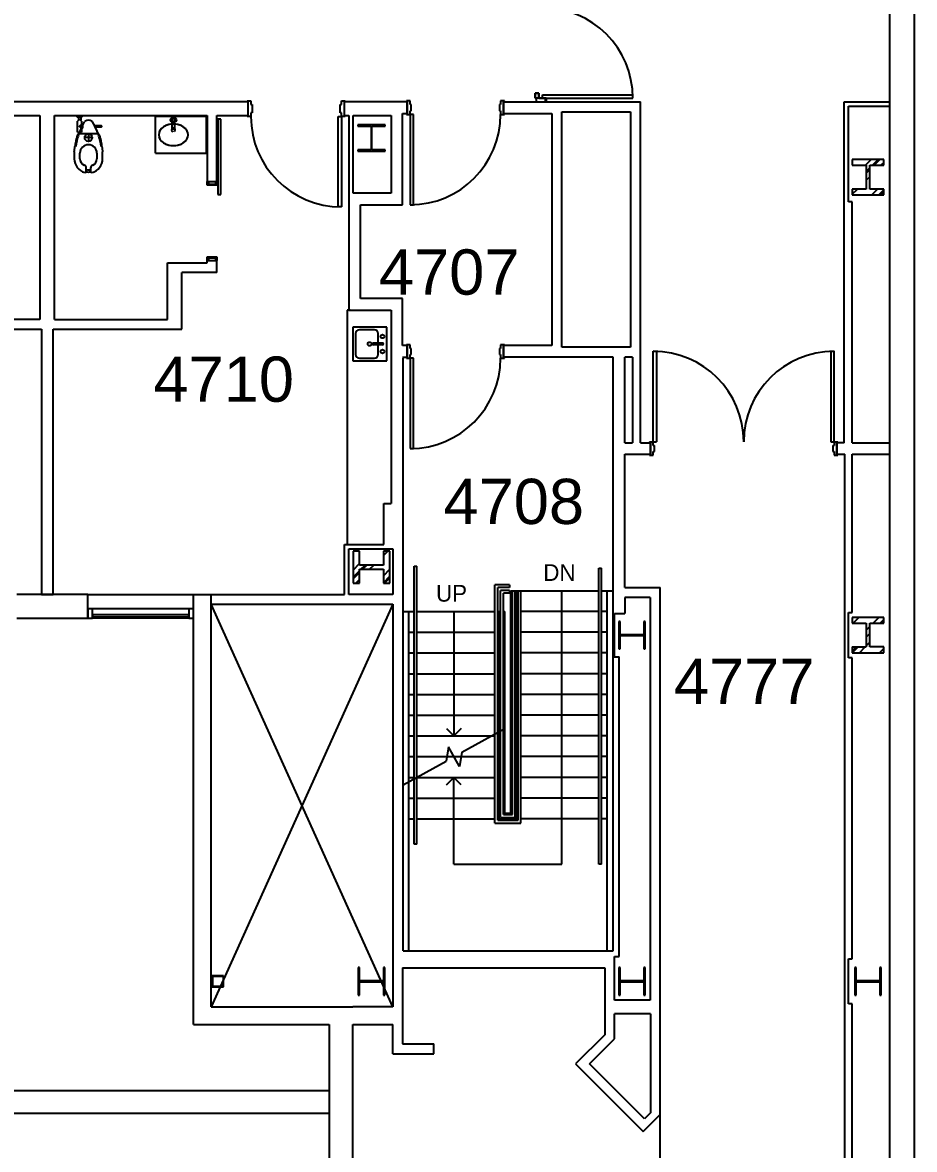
# Model space of a CAD drawing. Header units: inches. Extents: x -1050 to 5570, y -48 to 4302.
# Drawn here: x 1670 to 2143, y 2811 to 3409 of the extents above; entities that cross this region are included whole.
import ezdxf

# ---------------------------------------------------------------- set-up
doc = ezdxf.new("R2010")
doc.units = ezdxf.units.IN
doc.header["$LTSCALE"] = 98
doc.header["$MEASUREMENT"] = 0
for name, color, linetype in [('A-ANNO-ROOM', 4, 'CONTINUOUS'), ('A-ANNO-TEXT', 4, 'CONTINUOUS'), ('A-COLS', 5, 'CONTINUOUS'), ('A-DOOR', 2, 'CONTINUOUS'), ('A-FLOR-CASE', 3, 'CONTINUOUS'), ('A-FLOR-HRAL', 1, 'CONTINUOUS'), ('A-FLOR-PFIX', 2, 'CONTINUOUS'), ('A-FLOR-STRS', 2, 'CONTINUOUS'), ('A-GLAZ', 2, 'CONTINUOUS'), ('A-SHAFT', 1, 'CONTINUOUS'), ('A-WALL-FULL', 6, 'CONTINUOUS')]:
    doc.layers.add(name, color=color, linetype=linetype)
doc.styles.add('AE-106$0$Standard', font='txt')
doc.styles.add('Arial', font='arial.ttf')

msp = doc.modelspace()

# ---------------------------------------------------------------- linework, layer by layer
at = {"layer": 'A-ANNO-TEXT'}
for p, q in [((1955.83, 2962.58), (1955.83, 3107.58)), ((1898.58, 3096.58), (1898.58, 3030.58)), ((1894.69, 3034.47), (1898.58, 3030.58)), ((1902.47, 3034.47), (1898.58, 3030.58)), ((1894.69, 3004.69), (1898.58, 3008.58)), ((1902.47, 3004.69), (1898.58, 3008.58)), ((1898.58, 2962.58), (1898.58, 3008.58)), ((1898.58, 2962.58), (1955.83, 2962.58))]:
    msp.add_line(p, q, dxfattribs=at)
at = {"layer": 'A-COLS'}
for p, q in [((1862.09, 3354.87), (1847.57, 3354.87)), ((1847.57, 3354.87), (1847.57, 3354.16)), ((1847.57, 3354.16), (1854.61, 3354.16)), ((1854.61, 3354.16), (1854.61, 3341.56)), ((1854.61, 3352.43), (1855.05, 3352.87)), ((1855.05, 3341.56), (1855.05, 3354.16)), ((1855.05, 3354.16), (1862.09, 3354.16)), ((1856.34, 3354.16), (1857.05, 3354.87)), ((1860.95, 3354.16), (1861.66, 3354.87)), ((1862.09, 3354.16), (1862.09, 3354.87)), ((1854.61, 3347.82), (1855.05, 3348.26)), ((1854.61, 3341.56), (1847.57, 3341.56)), ((1847.57, 3341.56), (1847.57, 3340.85)), ((1847.57, 3340.85), (1862.09, 3340.85)), ((1847.64, 3340.85), (1848.35, 3341.56)), ((1862.09, 3341.56), (1855.05, 3341.56)), ((1862.04, 3340.85), (1862.09, 3340.9)), ((1862.09, 3340.85), (1862.09, 3341.56)), ((2126.68, 3336.43), (2109.98, 3336.43)), ((2109.98, 3336.43), (2109.98, 3333.39)), ((2109.98, 3333.39), (2117.39, 3333.39)), ((2116.94, 3333.39), (2119.98, 3336.43)), ((2117.39, 3333.39), (2117.39, 3320.77)), ((2117.39, 3330.1), (2119.27, 3331.98)), ((2119.27, 3320.77), (2119.27, 3333.39)), ((2119.27, 3333.39), (2126.68, 3333.39)), ((2120.67, 3333.39), (2123.71, 3336.43)), ((2121.54, 3333.39), (2124.58, 3336.43)), ((2125.28, 3333.39), (2126.68, 3334.78)), ((2126.68, 3333.39), (2126.68, 3336.43)), ((2117.39, 3329.23), (2119.27, 3331.11)), ((2117.39, 3325.5), (2119.27, 3327.37)), ((2117.39, 3320.77), (2109.98, 3320.77)), ((2109.98, 3320.77), (2109.98, 3317.73)), ((2109.98, 3318.09), (2112.66, 3320.77)), ((2126.68, 3320.77), (2119.27, 3320.77)), ((2120.28, 3317.73), (2123.32, 3320.77)), ((2124.02, 3317.73), (2126.68, 3320.38)), ((2124.89, 3317.73), (2126.68, 3319.51)), ((2126.68, 3317.73), (2126.68, 3320.77)), ((2109.98, 3317.73), (2126.68, 3317.73)), ((1848.52, 3128.58), (1845.02, 3128.58)), ((1845.02, 3128.58), (1845.02, 3111.58)), ((1848.52, 3121.17), (1848.52, 3128.58)), ((1864.62, 3128.58), (1861.12, 3128.58)), ((1861.12, 3128.58), (1861.12, 3121.17)), ((1861.12, 3126.25), (1863.45, 3128.58)), ((1864.62, 3111.58), (1864.62, 3128.58)), ((1845.02, 3118.49), (1848.52, 3121.99)), ((1845.02, 3114.75), (1848.52, 3118.25)), ((1845.02, 3113.88), (1848.52, 3117.38)), ((1861.12, 3121.17), (1848.52, 3121.17)), ((1848.52, 3111.58), (1848.52, 3118.98)), ((1848.52, 3118.98), (1861.12, 3118.98)), ((1849.25, 3118.98), (1851.44, 3121.17)), ((1850.12, 3118.98), (1852.31, 3121.17)), ((1853.85, 3118.98), (1856.04, 3121.17)), ((1861.12, 3115.58), (1864.62, 3119.08)), ((1861.12, 3118.98), (1861.12, 3111.58)), ((1845.02, 3111.58), (1848.52, 3111.58)), ((1846.45, 3111.58), (1848.52, 3113.65)), ((1861.12, 3111.85), (1864.62, 3115.35)), ((1861.12, 3111.58), (1864.62, 3111.58)), ((1861.72, 3111.58), (1864.62, 3114.48)), ((2126.68, 3093.43), (2109.98, 3093.43)), ((2109.98, 3093.43), (2109.98, 3090.39)), ((2110.36, 3090.39), (2113.4, 3093.43)), ((2121.03, 3090.39), (2124.07, 3093.43)), ((2124.76, 3090.39), (2126.68, 3092.3)), ((2126.68, 3090.39), (2126.68, 3093.43)), ((1986.78, 3091.34), (1986.07, 3091.34)), ((1986.07, 3091.34), (1986.07, 3076.82)), ((1986.07, 3088.48), (1986.78, 3089.19)), ((1986.78, 3084.3), (1986.78, 3091.34)), ((1999.38, 3091.34), (1999.38, 3076.82)), ((2000.09, 3091.34), (1999.38, 3091.34)), ((1999.38, 3089.04), (2000.09, 3089.76)), ((1999.38, 3088.17), (2000.09, 3088.88)), ((2000.09, 3076.82), (2000.09, 3091.34)), ((2109.98, 3090.39), (2117.39, 3090.39)), ((2117.39, 3090.39), (2117.39, 3077.77)), ((2117.39, 3086.75), (2119.27, 3088.63)), ((2119.27, 3077.77), (2119.27, 3090.39)), ((2119.27, 3090.39), (2126.68, 3090.39)), ((2125.64, 3090.39), (2126.68, 3091.43)), ((1986.07, 3084.74), (1986.78, 3085.45)), ((1986.07, 3083.87), (1986.78, 3084.58)), ((1986.07, 3080.13), (1986.78, 3080.84)), ((1999.38, 3084.3), (1986.78, 3084.3)), ((1986.78, 3076.82), (1986.78, 3083.86)), ((1986.78, 3083.86), (1999.38, 3083.86)), ((1989.79, 3083.86), (1990.23, 3084.3)), ((1999.38, 3083.19), (2000.09, 3083.9)), ((2117.39, 3083.01), (2119.27, 3084.89)), ((2117.39, 3078.4), (2119.27, 3080.28)), ((2118.88, 3083.63), (2119.27, 3084.02)), ((1986.07, 3076.82), (1986.78, 3076.82)), ((1999.38, 3079.04), (2000.09, 3079.75)), ((1999.38, 3078.17), (2000.09, 3078.88)), ((1999.38, 3076.82), (2000.09, 3076.82)), ((2109.98, 3077.77), (2117.39, 3077.77)), ((2109.98, 3074.73), (2113.01, 3077.77)), ((2109.98, 3077.77), (2109.98, 3074.73)), ((2109.98, 3075.61), (2112.14, 3077.77)), ((2109.98, 3074.73), (2126.68, 3074.73)), ((2113.71, 3074.73), (2116.75, 3077.77)), ((2126.68, 3077.77), (2119.27, 3077.77)), ((2124.38, 3074.73), (2126.68, 3077.03)), ((2126.68, 3074.73), (2126.68, 3077.77)), ((1848.53, 2907.59), (1847.82, 2907.59)), ((1847.82, 2907.59), (1847.82, 2893.07)), ((1848.53, 2900.55), (1848.53, 2907.59)), ((1861.84, 2907.59), (1861.13, 2907.59)), ((1861.13, 2907.59), (1861.13, 2900.55)), ((1861.13, 2906.52), (1861.84, 2907.23)), ((1861.84, 2893.07), (1861.84, 2907.59)), ((1986.78, 2907.59), (1986.07, 2907.59)), ((1986.07, 2907.59), (1986.07, 2893.07)), ((1986.78, 2900.55), (1986.78, 2907.59)), ((1999.38, 2907.11), (1999.86, 2907.59)), ((2000.09, 2907.59), (1999.38, 2907.59)), ((1999.38, 2907.59), (1999.38, 2900.55)), ((2000.09, 2893.07), (2000.09, 2907.59)), ((2112.03, 2907.59), (2111.32, 2907.59)), ((2111.32, 2907.59), (2111.32, 2893.07)), ((2112.03, 2900.55), (2112.03, 2907.59)), ((2125.34, 2907.59), (2124.63, 2907.59)), ((2124.63, 2907.59), (2124.63, 2900.55)), ((2125.34, 2893.07), (2125.34, 2907.59)), ((1776.33, 2903.33), (1770.33, 2903.33)), ((1770.33, 2903.33), (1770.33, 2897.33)), ((1770.33, 2902.41), (1770.62, 2902.7)), ((1770.62, 2897.62), (1770.62, 2903.04)), ((1770.62, 2903.04), (1776.04, 2903.04)), ((1770.96, 2903.04), (1771.25, 2903.33)), ((1776.04, 2903.04), (1776.04, 2897.62)), ((1776.33, 2897.33), (1776.33, 2903.33)), ((1847.82, 2903.87), (1848.53, 2904.58)), ((1861.13, 2902.78), (1861.84, 2903.49)), ((1861.13, 2901.91), (1861.84, 2902.62)), ((1999.38, 2903.37), (2000.09, 2904.08)), ((2111.32, 2905.88), (2112.03, 2906.59)), ((2111.32, 2905.01), (2112.03, 2905.72)), ((2111.32, 2901.27), (2112.03, 2901.98)), ((2124.55, 2900.11), (2125.34, 2900.89)), ((2124.63, 2903.92), (2125.34, 2904.63)), ((1770.33, 2897.33), (1776.33, 2897.33)), ((1776.04, 2897.62), (1770.62, 2897.62)), ((1775.91, 2897.33), (1776.33, 2897.74)), ((1861.13, 2900.55), (1848.53, 2900.55)), ((1848.53, 2893.07), (1848.53, 2900.11)), ((1848.53, 2900.11), (1861.13, 2900.11)), ((1854.72, 2900.11), (1855.16, 2900.55)), ((1858.46, 2900.11), (1858.9, 2900.55)), ((1859.33, 2900.11), (1859.77, 2900.55)), ((1861.13, 2900.11), (1861.13, 2893.07)), ((1861.13, 2898.17), (1861.84, 2898.88)), ((1986.07, 2898.41), (1986.78, 2899.12)), ((1986.07, 2894.67), (1986.78, 2895.38)), ((1999.38, 2900.55), (1986.78, 2900.55)), ((1986.78, 2893.07), (1986.78, 2900.11)), ((1986.78, 2900.11), (1999.38, 2900.11)), ((1987.77, 2900.11), (1988.21, 2900.55)), ((1991.5, 2900.11), (1991.95, 2900.55)), ((1992.38, 2900.11), (1992.82, 2900.55)), ((1996.11, 2900.11), (1996.55, 2900.55)), ((1999.38, 2900.11), (1999.38, 2893.07)), ((2124.63, 2900.55), (2112.03, 2900.55)), ((2112.03, 2893.07), (2112.03, 2900.11)), ((2112.03, 2900.11), (2124.63, 2900.11)), ((2120.82, 2900.11), (2121.26, 2900.55)), ((2124.63, 2900.11), (2124.63, 2893.07)), ((2124.63, 2899.31), (2125.34, 2900.02)), ((2124.63, 2895.57), (2125.34, 2896.28)), ((1847.82, 2893.21), (1848.53, 2893.92)), ((1847.82, 2893.07), (1848.53, 2893.07)), ((1861.13, 2893.07), (1861.84, 2893.07)), ((1986.07, 2893.8), (1986.78, 2894.51)), ((1986.07, 2893.07), (1986.78, 2893.07)), ((1999.38, 2893.07), (2000.09, 2893.07)), ((1999.74, 2893.07), (2000.09, 2893.42)), ((2111.32, 2893.07), (2112.03, 2893.07)), ((2124.63, 2893.07), (2125.34, 2893.07))]:
    msp.add_line(p, q, dxfattribs=at)
at = {"layer": 'A-DOOR'}
for p, q in [((1788.83, 3367.58), (1790.83, 3367.58)), ((1788.83, 3367.08), (1788.83, 3367.58)), ((1790.83, 3367.58), (1790.83, 3365.64)), ((1838.83, 3367.58), (1840.83, 3367.58)), ((1838.83, 3365.64), (1838.83, 3367.58)), ((1840.83, 3367.58), (1840.83, 3367.08)), ((1873.33, 3367.58), (1873.33, 3367.08)), ((1875.33, 3367.58), (1873.33, 3367.58)), ((1875.33, 3365.64), (1875.33, 3367.58)), ((1925.33, 3367.58), (1923.33, 3367.58)), ((1923.33, 3367.58), (1923.33, 3365.64)), ((1925.33, 3367.08), (1925.33, 3367.58)), ((1943.7, 3371.7), (1941.7, 3371.7)), ((1941.7, 3371.7), (1941.7, 3369.02)), ((1941.7, 3369.02), (1942.2, 3369.02)), ((1941.76, 3369.08), (1941.76, 3371.64)), ((1941.76, 3371.64), (1943.64, 3371.64)), ((1942.2, 3369.08), (1941.76, 3369.08)), ((1942.2, 3369.02), (1942.2, 3369.08)), ((1943.64, 3371.64), (1943.64, 3369.02)), ((1943.64, 3369.02), (1947.51, 3369.02)), ((1943.7, 3369.08), (1943.7, 3371.7)), ((1947.58, 3369.08), (1943.7, 3369.08)), ((1945.51, 3370.83), (1993.51, 3370.83)), ((1945.51, 3369.08), (1945.51, 3370.83)), ((1945.51, 3369.08), (1993.51, 3369.08)), ((1947.51, 3367.64), (1947.08, 3367.64)), ((1947.08, 3367.64), (1947.08, 3367.58)), ((1947.08, 3367.58), (1947.58, 3367.58)), ((1947.51, 3369.02), (1947.51, 3367.64)), ((1947.58, 3367.58), (1947.58, 3369.08)), ((1993.51, 3369.08), (1993.51, 3370.83)), ((1789.33, 3367.08), (1788.83, 3367.08)), ((1789.33, 3359.83), (1789.33, 3367.08)), ((1790.83, 3365.64), (1791.45, 3365.64)), ((1790.83, 3361.26), (1790.83, 3359.33)), ((1791.45, 3361.26), (1790.83, 3361.26)), ((1791.45, 3365.64), (1791.45, 3361.26)), ((1838.21, 3365.64), (1838.83, 3365.64)), ((1838.21, 3361.26), (1838.21, 3365.64)), ((1838.83, 3361.26), (1838.21, 3361.26)), ((1838.83, 3359.33), (1838.83, 3361.26)), ((1840.33, 3367.08), (1840.33, 3359.83)), ((1840.83, 3367.08), (1840.33, 3367.08)), ((1873.33, 3367.08), (1873.83, 3367.08)), ((1873.83, 3367.08), (1873.83, 3360.95)), ((1875.95, 3365.64), (1875.33, 3365.64)), ((1875.33, 3360.45), (1875.33, 3362.39)), ((1875.33, 3362.39), (1875.95, 3362.39)), ((1875.95, 3362.39), (1875.95, 3365.64)), ((1923.33, 3365.64), (1922.7, 3365.64)), ((1922.7, 3365.64), (1922.7, 3362.39)), ((1922.7, 3362.39), (1923.33, 3362.39)), ((1923.33, 3362.39), (1923.33, 3360.45)), ((1924.83, 3360.95), (1924.83, 3367.08)), ((1924.83, 3367.08), (1925.33, 3367.08)), ((1774.83, 3357.83), (1773.33, 3357.83)), ((1773.33, 3357.83), (1773.33, 3317.83)), ((1774.83, 3317.83), (1774.83, 3357.83)), ((1788.83, 3359.83), (1789.33, 3359.83)), ((1788.83, 3359.33), (1788.83, 3359.83)), ((1790.83, 3359.33), (1788.83, 3359.33)), ((1837.08, 3359.33), (1838.83, 3359.33)), ((1837.08, 3311.33), (1837.08, 3359.33)), ((1840.83, 3359.33), (1838.83, 3359.33)), ((1838.83, 3359.33), (1838.83, 3311.33)), ((1840.33, 3359.83), (1840.83, 3359.83)), ((1840.83, 3359.83), (1840.83, 3359.33)), ((1873.83, 3360.95), (1873.33, 3360.95)), ((1873.33, 3360.95), (1873.33, 3360.45)), ((1873.33, 3360.45), (1875.33, 3360.45)), ((1877.08, 3360.45), (1875.33, 3360.45)), ((1875.33, 3360.45), (1875.33, 3312.45)), ((1877.08, 3312.45), (1877.08, 3360.45)), ((1923.33, 3360.45), (1925.33, 3360.45)), ((1925.33, 3360.95), (1924.83, 3360.95)), ((1925.33, 3360.45), (1925.33, 3360.95)), ((1767.7, 3324.83), (1768.33, 3324.83)), ((1767.7, 3322.83), (1767.7, 3324.83)), ((1772.83, 3322.83), (1767.7, 3322.83)), ((1768.33, 3324.83), (1768.33, 3323.45)), ((1768.33, 3323.45), (1772.2, 3323.45)), ((1772.2, 3324.83), (1772.83, 3324.83)), ((1772.2, 3323.45), (1772.2, 3324.83)), ((1772.83, 3324.83), (1772.83, 3322.83)), ((1773.33, 3317.83), (1774.83, 3317.83)), ((1838.83, 3311.33), (1837.08, 3311.33)), ((1875.33, 3312.45), (1877.08, 3312.45)), ((1767.7, 3282.83), (1767.7, 3284.83)), ((1767.7, 3284.83), (1772.83, 3284.83)), ((1772.2, 3284.2), (1768.33, 3284.2)), ((1768.33, 3284.2), (1768.33, 3282.83)), ((1772.2, 3282.83), (1772.2, 3284.2)), ((1772.83, 3284.83), (1772.83, 3282.83)), ((1768.33, 3282.83), (1767.7, 3282.83)), ((1772.83, 3282.83), (1772.2, 3282.83)), ((1873.33, 3238.2), (1873.33, 3237.7)), ((1875.33, 3238.2), (1873.33, 3238.2)), ((1873.33, 3237.7), (1873.83, 3237.7)), ((1873.83, 3237.7), (1873.83, 3231.58)), ((1875.33, 3236.26), (1875.33, 3238.2)), ((1875.95, 3236.26), (1875.33, 3236.26)), ((1875.95, 3233.01), (1875.95, 3236.26)), ((1923.33, 3236.26), (1922.7, 3236.26)), ((1922.7, 3236.26), (1922.7, 3233.01)), ((1925.33, 3238.2), (1923.33, 3238.2)), ((1923.33, 3238.2), (1923.33, 3236.26)), ((1924.83, 3231.58), (1924.83, 3237.7)), ((1924.83, 3237.7), (1925.33, 3237.7)), ((1925.33, 3237.7), (1925.33, 3238.2)), ((1873.83, 3231.58), (1873.33, 3231.58)), ((1873.33, 3231.58), (1873.33, 3231.08)), ((1873.33, 3231.08), (1875.33, 3231.08)), ((1875.33, 3231.08), (1875.33, 3233.01)), ((1875.33, 3233.01), (1875.95, 3233.01)), ((1877.08, 3231.08), (1875.33, 3231.08)), ((1875.33, 3231.08), (1875.33, 3183.08)), ((1877.08, 3183.08), (1877.08, 3231.08)), ((1922.7, 3233.01), (1923.33, 3233.01)), ((1923.33, 3233.01), (1923.33, 3231.08)), ((1923.33, 3231.08), (1925.33, 3231.08)), ((1925.33, 3231.58), (1924.83, 3231.58)), ((1925.33, 3231.08), (1925.33, 3231.58)), ((2004.33, 3234.7), (2006.08, 3234.7)), ((2004.33, 3186.7), (2004.33, 3234.7)), ((2006.08, 3234.7), (2006.08, 3186.7)), ((2098.58, 3234.7), (2098.58, 3186.7)), ((2098.58, 3234.7), (2100.33, 3234.7)), ((2100.33, 3186.7), (2100.33, 3234.7)), ((1875.33, 3183.08), (1877.08, 3183.08)), ((2002.33, 3186.7), (2002.33, 3186.2)), ((2002.33, 3186.7), (2004.33, 3186.7)), ((2002.33, 3186.2), (2002.83, 3186.2)), ((2002.83, 3186.2), (2002.83, 3180.08)), ((2004.33, 3186.7), (2006.08, 3186.7)), ((2004.33, 3184.76), (2004.33, 3186.7)), ((2004.33, 3184.76), (2004.95, 3184.76)), ((2004.95, 3181.51), (2004.95, 3184.76)), ((2098.58, 3186.7), (2100.33, 3186.7)), ((2099.71, 3184.76), (2100.33, 3184.76)), ((2099.71, 3184.76), (2099.71, 3181.51)), ((2100.33, 3186.7), (2102.33, 3186.7)), ((2100.33, 3186.7), (2100.33, 3184.76)), ((2101.83, 3180.08), (2101.83, 3186.2)), ((2101.83, 3186.2), (2102.33, 3186.2)), ((2102.33, 3186.2), (2102.33, 3186.7)), ((2002.33, 3180.08), (2002.83, 3180.08)), ((2002.33, 3180.08), (2002.33, 3179.58)), ((2002.33, 3179.58), (2004.33, 3179.58)), ((2004.33, 3179.58), (2004.33, 3181.51)), ((2004.33, 3181.51), (2004.95, 3181.51)), ((2099.71, 3181.51), (2100.33, 3181.51)), ((2100.33, 3181.51), (2100.33, 3179.58)), ((2100.33, 3179.58), (2102.33, 3179.58)), ((2101.83, 3180.08), (2102.33, 3180.08)), ((2102.33, 3179.58), (2102.33, 3180.08))]:
    msp.add_line(p, q, dxfattribs=at)
for centre, start, end in [((1945.51, 3369.08), 0, 90), ((1838.83, 3359.33), 180, 270), ((1875.33, 3360.45), 270, 0), ((1875.33, 3360.45), 270, 0), ((1875.33, 3231.08), 270, 0), ((1875.33, 3231.08), 270, 0), ((2004.33, 3186.7), 0, 90), ((2100.33, 3186.7), 90, 180)]:
    msp.add_arc(centre, 48, start, end, dxfattribs=at)
at = {"layer": 'A-FLOR-CASE'}
for p, q in [((1843.58, 3256.58), (1841.95, 3256.58)), ((1841.95, 3256.58), (1841.95, 3132.14)), ((1865.2, 3256.58), (1865.2, 3156.14))]:
    msp.add_line(p, q, dxfattribs=at)
at = {"layer": 'A-FLOR-HRAL'}
for p, q in [((1877.45, 2973.19), (1877.45, 3120.58)), ((1877.45, 3120.58), (1878.95, 3120.58)), ((1878.95, 2973.19), (1878.95, 3120.58)), ((1975.45, 2962.58), (1975.45, 3119.58)), ((1975.45, 3119.58), (1976.95, 3119.58)), ((1976.95, 2962.58), (1976.95, 3119.58)), ((1920.33, 2984.33), (1920.33, 3110.83)), ((1928.08, 3110.83), (1920.33, 3110.83)), ((1928.08, 3110.83), (1928.08, 3109.33)), ((1921.83, 2985.83), (1921.83, 3109.33)), ((1928.08, 3109.33), (1921.83, 3109.33)), ((1923.33, 2987.33), (1923.33, 3107.83)), ((1928.08, 3107.83), (1923.33, 3107.83)), ((1924.83, 2988.83), (1924.83, 3106.33)), ((1928.08, 3106.33), (1924.83, 3106.33)), ((1928.08, 3107.83), (1928.08, 3106.33)), ((1929.58, 2988.83), (1929.58, 3107.58)), ((1931.08, 2987.33), (1931.08, 3107.58)), ((1932.58, 2985.83), (1932.58, 3107.58)), ((1934.08, 2984.33), (1934.08, 3107.58)), ((1921.83, 2985.83), (1932.58, 2985.83)), ((1923.33, 2987.33), (1931.08, 2987.33)), ((1924.83, 2988.83), (1929.58, 2988.83)), ((1920.33, 2984.33), (1934.08, 2984.33)), ((1878.95, 2973.19), (1877.45, 2973.19)), ((1976.95, 2962.58), (1975.45, 2962.58))]:
    msp.add_line(p, q, dxfattribs=at)
at = {"layer": 'A-FLOR-PFIX'}
for p, q in [((1698.34, 3359.83), (1698.34, 3359.47)), ((1698.89, 3351.08), (1698.89, 3356.83)), ((1699.27, 3359.08), (1699.27, 3357.26)), ((1699.27, 3359.08), (1700.52, 3359.08)), ((1700.52, 3359.08), (1700.52, 3357.26)), ((1700.89, 3356.83), (1700.89, 3355.08)), ((1701.27, 3354.08), (1702.6, 3356.55)), ((1701.45, 3359.83), (1701.45, 3359.47)), ((1706.68, 3356.55), (1708.01, 3354.08)), ((1740.2, 3339.83), (1740.2, 3359.83)), ((1767.2, 3359.33), (1740.2, 3359.33)), ((1748.89, 3355.26), (1747.3, 3355.02)), ((1750.52, 3355.26), (1748.89, 3355.26)), ((1748.95, 3357.47), (1748.95, 3352.72)), ((1750.45, 3352.72), (1750.45, 3357.47)), ((1752.11, 3355.02), (1750.52, 3355.26)), ((1767.2, 3339.83), (1767.2, 3359.33)), ((1698.89, 3351.08), (1699.18, 3351.08)), ((1699.18, 3351.08), (1699.63, 3351.08)), ((1699.63, 3351.08), (1699.89, 3351.08)), ((1699.89, 3351.08), (1700.15, 3351.08)), ((1709.2, 3350.18), (1700.08, 3350.18)), ((1700.15, 3351.08), (1700.39, 3351.08)), ((1700.39, 3351.08), (1700.76, 3351.08)), ((1700.76, 3351.08), (1700.89, 3351.08)), ((1700.89, 3355.08), (1701.64, 3355.08)), ((1701.64, 3353.08), (1700.89, 3353.08)), ((1700.89, 3353.08), (1700.89, 3351.08)), ((1701.6, 3355.13), (1701.84, 3355.13)), ((1701.64, 3354.94), (1701.64, 3355.08)), ((1701.64, 3354.78), (1701.64, 3354.94)), ((1701.64, 3354.34), (1701.64, 3354.78)), ((1701.64, 3353.82), (1701.64, 3354.34)), ((1701.64, 3353.58), (1701.64, 3353.82)), ((1701.64, 3353.37), (1701.64, 3353.58)), ((1701.64, 3353.08), (1701.64, 3353.37)), ((1704.64, 3350.08), (1704.64, 3346.08)), ((1707.74, 3354.69), (1707.74, 3354.58)), ((1711.5, 3354.43), (1708.35, 3354.43)), ((1711.5, 3353.72), (1708.35, 3353.72)), ((1711.6, 3354.35), (1711.6, 3353.8)), ((1742.09, 3350.77), (1741.92, 3349.58)), ((1741.92, 3349.58), (1742.09, 3348.39)), ((1742.59, 3351.9), (1742.09, 3350.77)), ((1743.41, 3352.94), (1742.59, 3351.9)), ((1744.5, 3353.83), (1743.41, 3352.94)), ((1745.81, 3354.53), (1744.5, 3353.83)), ((1747.3, 3355.02), (1745.81, 3354.53)), ((1748.87, 3352.67), (1748.71, 3352.27)), ((1748.71, 3352.27), (1748.72, 3352.12)), ((1749.39, 3353.03), (1748.87, 3352.67)), ((1748.95, 3352.72), (1750.45, 3352.72)), ((1750.31, 3353.04), (1749.39, 3353.03)), ((1750.48, 3352.9), (1750.31, 3353.04)), ((1750.38, 3351.59), (1750.66, 3352.07)), ((1750.66, 3352.55), (1750.48, 3352.9)), ((1750.66, 3352.07), (1750.66, 3352.55)), ((1753.59, 3354.53), (1752.11, 3355.02)), ((1754.91, 3353.83), (1753.59, 3354.53)), ((1756, 3352.94), (1754.91, 3353.83)), ((1756.81, 3351.9), (1756, 3352.94)), ((1757.31, 3350.77), (1756.81, 3351.9)), ((1757.48, 3349.58), (1757.31, 3350.77)), ((1757.31, 3348.39), (1757.48, 3349.58)), ((1706.64, 3348.08), (1702.64, 3348.08)), ((1742.07, 3348.46), (1742.15, 3348.21)), ((1742.09, 3348.39), (1742.59, 3347.25)), ((1742.59, 3347.25), (1743.41, 3346.22)), ((1743.41, 3346.22), (1744.5, 3345.33)), ((1744.5, 3345.33), (1745.81, 3344.62)), ((1745.81, 3344.62), (1747.3, 3344.14)), ((1747.3, 3344.14), (1748.89, 3343.89)), ((1748.89, 3343.89), (1750.52, 3343.89)), ((1750.52, 3343.89), (1752.11, 3344.14)), ((1752.11, 3344.14), (1753.59, 3344.62)), ((1753.59, 3344.62), (1754.91, 3345.33)), ((1754.91, 3345.33), (1756, 3346.22)), ((1756, 3346.22), (1756.81, 3347.25)), ((1756.81, 3347.25), (1757.31, 3348.39)), ((1757.26, 3348.21), (1757.33, 3348.46)), ((1697.14, 3340.56), (1697.14, 3336.83)), ((1700.14, 3336.83), (1700.14, 3339.83)), ((1709.14, 3339.83), (1709.14, 3336.83)), ((1712.14, 3336.83), (1712.14, 3340.56)), ((1740.2, 3339.83), (1767.7, 3339.83)), ((1703.5, 3330.37), (1703.5, 3331.87)), ((1705.78, 3331.87), (1705.78, 3330.37)), ((1862.92, 3247.58), (1844.92, 3247.58)), ((1844.92, 3247.58), (1844.92, 3229.58)), ((1862.92, 3229.58), (1862.92, 3247.58)), ((1846.42, 3244.08), (1846.42, 3233.08)), ((1856.42, 3246.08), (1848.42, 3246.08)), ((1858.42, 3239.08), (1858.42, 3244.08)), ((1860.67, 3239.08), (1855.92, 3239.08)), ((1860.67, 3238.08), (1855.92, 3238.08)), ((1858.42, 3233.08), (1858.42, 3238.08)), ((1848.42, 3231.08), (1856.42, 3231.08)), ((1844.92, 3229.58), (1862.92, 3229.58))]:
    msp.add_line(p, q, dxfattribs=at)
for centre, radius in [((1749.7, 3357.47), 0.75), ((1704.64, 3348.08), 2), ((1860.67, 3242.58), 1), ((1853.83, 3238.58), 1), ((1860.67, 3234.58), 1)]:
    msp.add_circle(centre, radius, dxfattribs=at)
for centre, radius, start, end in [((1698.69, 3359.52), 0.358, 188.71784, 253.28216), ((1699.27, 3361.44), 2.36, 253.28216, 270), ((1699.89, 3356.34), 1.12, 26.43793, 153.65359), ((1700.52, 3361.44), 2.36, 270, 286.71784), ((1701.09, 3359.52), 0.358, 286.71784, 351.28216), ((1703.48, 3356.08), 1, 129.03202, 151.73584), ((1704.64, 3353.65), 3.67, 60.70004, 119.11341), ((1705.8, 3356.08), 1, 28.26416, 50.4406), ((1727.07, 3340.21), 29.29, 151.73584, 173.73516), ((1701.82, 3354.88), 0.33, 132.75757, 144.99809), ((1707.32, 3354.43), 0.488, 31.68884, 54.25923), ((1707.63, 3353.92), 0.58, 48.66023, 73.11194), ((1708.11, 3354.46), 0.149, 228.66023, 311.33977), ((1682.21, 3340.21), 29.29, 6.26484, 28.26416), ((1708.11, 3353.69), 0.149, 48.66023, 87.67467), ((1708.36, 3354.26), 0.173, 91.0648, 147.0648), ((1708.36, 3353.9), 0.173, 212.9352, 268.9352), ((1711.49, 3354.32), 0.116, 18.38637, 83.61363), ((1711.49, 3353.84), 0.116, 276.38637, 341.61363), ((1749.7, 3352.33), 1, 198, 268.51475), ((1749.7, 3352.33), 1, 279.00011, 297.56106), ((1438.72, 3370.4), 260.14, 353.41387, 354.05646), ((1727.07, 3340.21), 29.79, 166.17373, 173.73516), ((1704.64, 3339.83), 4.5, 0, 180), ((1682.21, 3340.21), 29.79, 6.26484, 13.82627), ((1970.56, 3370.4), 260.14, 185.94354, 186.58613), ((1704.64, 3336.83), 7.5, 180, 255.11206), ((1703.69, 3336.83), 3.55, 180, 248.22369), ((1701.71, 3331.87), 1.79, 0, 68.22369), ((1707.57, 3331.87), 1.79, 111.77631, 180), ((1704.64, 3336.83), 7.5, 284.88794, 0), ((1705.59, 3336.83), 3.55, 291.77631, 0), ((1702.71, 3330.37), 0.787, 270, 0), ((1704.64, 3336.83), 7, 259.59985, 280.40015), ((1704.64, 3337.46), 6.45, 259.81608, 280.18392), ((1706.57, 3330.37), 0.787, 180, 270), ((1848.42, 3244.08), 2, 90, 180), ((1856.42, 3244.08), 2, 0, 90), ((1855.92, 3238.58), 0.5, 90, 270), ((1860.67, 3238.58), 0.5, 270, 90), ((1848.42, 3233.08), 2, 180, 270), ((1856.42, 3233.08), 2, 270, 0)]:
    msp.add_arc(centre, radius, start, end, dxfattribs=at)
at = {"layer": 'A-FLOR-PFIX', "extrusion": (0, 0, -1)}
for centre, major_axis, ratio, start_param, end_param in [((1749.74, 3357.48), (-1.75, 0), 0.571429, 3.141593, 9.424778), ((1702.66, 3354.93), (-1.12, 0), 0.5, 0.260484, 0.3552)]:
    msp.add_ellipse(centre, major_axis=major_axis, ratio=ratio, start_param=start_param, end_param=end_param, dxfattribs=at)
at = {"layer": 'A-FLOR-PFIX'}
for points, knots in [([(1749.33, 3355.29), (1749.14, 3355.28), (1748.81, 3355.26), (1748.49, 3355.23), (1748.36, 3355.21)], [1.6179686, 1.6179686, 1.6179686, 1.6179686, 1.6916268, 1.7414813, 1.7414813, 1.7414813, 1.7414813]), ([(1751.05, 3355.21), (1750.92, 3355.23), (1750.59, 3355.26), (1750.27, 3355.28), (1750.08, 3355.29)], [1.4001113, 1.4001113, 1.4001113, 1.4001113, 1.4499658, 1.523624, 1.523624, 1.523624, 1.523624]), ([(1700.08, 3350.18), (1699.95, 3350.18), (1699.76, 3350.16), (1699.52, 3350.08), (1699.36, 3350), (1699.22, 3349.92), (1699.13, 3349.84), (1699.06, 3349.78), (1698.99, 3349.72), (1698.91, 3349.63), (1698.83, 3349.51), (1698.73, 3349.35), (1698.68, 3349.22), (1698.65, 3349.13)], [0, 0, 0, 0, 0.2, 0.3, 0.4, 0.475, 0.55, 0.5875, 0.625, 0.7, 0.775, 0.85, 1, 1, 1, 1]), ([(1700.22, 3354.41), (1700.25, 3354.44), (1700.31, 3354.49), (1700.36, 3354.55), (1700.38, 3354.57)], [0.25, 0.25, 0.25, 0.25, 0.3125, 0.375, 0.375, 0.375, 0.375]), ([(1700.45, 3353.52), (1700.44, 3353.53), (1700.41, 3353.56), (1700.35, 3353.62), (1700.3, 3353.67), (1700.27, 3353.7)], [0.5714286, 0.5714286, 0.5714286, 0.5714286, 0.6071429, 0.6428571, 0.7142855, 0.7142855, 0.7142855, 0.7142855]), ([(1700.38, 3354.57), (1700.41, 3354.6), (1700.45, 3354.64), (1700.5, 3354.69), (1700.52, 3354.71), (1700.54, 3354.72)], [0.375, 0.375, 0.375, 0.375, 0.4375, 0.46875, 0.5, 0.5, 0.5, 0.5]), ([(1700.62, 3353.35), (1700.6, 3353.37), (1700.58, 3353.39), (1700.52, 3353.45), (1700.48, 3353.49), (1700.45, 3353.52)], [0.4285714, 0.4285714, 0.4285714, 0.4285714, 0.4642857, 0.5, 0.5714284, 0.5714284, 0.5714284, 0.5714284]), ([(1700.54, 3354.72), (1700.55, 3354.73), (1700.57, 3354.76), (1700.61, 3354.79), (1700.64, 3354.83), (1700.66, 3354.85), (1700.67, 3354.86)], [0.5000002, 0.5000002, 0.5000002, 0.5000002, 0.53125, 0.5625, 0.59375, 0.625, 0.625, 0.625, 0.625]), ([(1700.89, 3353.08), (1700.89, 3353.08), (1700.88, 3353.08), (1700.87, 3353.1), (1700.85, 3353.11), (1700.84, 3353.13), (1700.81, 3353.16), (1700.78, 3353.18), (1700.76, 3353.21), (1700.72, 3353.24), (1700.69, 3353.28), (1700.65, 3353.31), (1700.63, 3353.34), (1700.62, 3353.35)], [0, 0, 0, 0, 0.0714286, 0.1071429, 0.1428571, 0.1785714, 0.2142857, 0.25, 0.2857143, 0.3214286, 0.3571429, 0.3928571, 0.4285713, 0.4285713, 0.4285713, 0.4285713]), ([(1700.67, 3354.86), (1700.68, 3354.87), (1700.7, 3354.89), (1700.73, 3354.92), (1700.76, 3354.95), (1700.79, 3354.97), (1700.81, 3355), (1700.84, 3355.02), (1700.85, 3355.04), (1700.86, 3355.05)], [0.625, 0.625, 0.625, 0.625, 0.65625, 0.6875, 0.71875, 0.75, 0.78125, 0.8125, 0.8749999, 0.8749999, 0.8749999, 0.8749999]), ([(1710.63, 3349.13), (1710.59, 3349.25), (1710.52, 3349.42), (1710.37, 3349.63), (1710.24, 3349.77), (1710.1, 3349.89), (1709.88, 3350.03), (1709.59, 3350.15), (1709.33, 3350.18), (1709.2, 3350.18)], [0, 0, 0, 0, 0.2, 0.3, 0.4, 0.5, 0.6, 0.8, 1, 1, 1, 1]), ([(1742.64, 3351.97), (1742.42, 3351.63), (1742.21, 3351.24), (1742.12, 3350.85), (1742.11, 3350.82)], [2.6999308, 2.6999308, 2.6999308, 2.6999308, 2.8999317, 2.9171932, 2.9171932, 2.9171932, 2.9171932]), ([(1743.51, 3353.04), (1743.23, 3352.77), (1742.95, 3352.42), (1742.7, 3352.07), (1742.65, 3352.01)], [2.480488, 2.480488, 2.480488, 2.480488, 2.6582707, 2.6927937, 2.6927937, 2.6927937, 2.6927937]), ([(1744.68, 3353.94), (1744.37, 3353.75), (1744.08, 3353.54), (1743.83, 3353.32), (1743.83, 3353.32)], [2.2632696, 2.2632696, 2.2632696, 2.2632696, 2.4166097, 2.4167919, 2.4167919, 2.4167919, 2.4167919]), ([(1746.08, 3354.64), (1745.79, 3354.52), (1745.47, 3354.38), (1745.17, 3354.22), (1745.14, 3354.21)], [2.0479389, 2.0479389, 2.0479389, 2.0479389, 2.1749488, 2.1886374, 2.1886374, 2.1886374, 2.1886374]), ([(1747.65, 3355.09), (1747.4, 3355.04), (1747.07, 3354.96), (1746.76, 3354.87), (1746.69, 3354.85)], [1.8333632, 1.8333632, 1.8333632, 1.8333632, 1.9332878, 1.963065, 1.963065, 1.963065, 1.963065]), ([(1752.72, 3354.85), (1752.65, 3354.87), (1752.33, 3354.96), (1752.01, 3355.04), (1751.75, 3355.09)], [1.1785276, 1.1785276, 1.1785276, 1.1785276, 1.2083049, 1.3082295, 1.3082295, 1.3082295, 1.3082295]), ([(1754.26, 3354.21), (1754.24, 3354.22), (1753.94, 3354.38), (1753.62, 3354.52), (1753.32, 3354.64)], [0.9529552, 0.9529552, 0.9529552, 0.9529552, 0.9666439, 1.0936537, 1.0936537, 1.0936537, 1.0936537]), ([(1755.58, 3353.32), (1755.58, 3353.32), (1755.32, 3353.54), (1755.03, 3353.75), (1754.73, 3353.94)], [0.7248008, 0.7248008, 0.7248008, 0.7248008, 0.7249829, 0.878323, 0.878323, 0.878323, 0.878323]), ([(1756.74, 3352.01), (1756.71, 3352.06), (1756.46, 3352.42), (1756.17, 3352.77), (1755.89, 3353.04)], [0.448799, 0.448799, 0.448799, 0.448799, 0.4833219, 0.6611047, 0.6611047, 0.6611047, 0.6611047]), ([(1757.3, 3350.82), (1757.29, 3350.85), (1757.16, 3351.24), (1756.98, 3351.63), (1756.77, 3351.97)], [0.2243995, 0.2243995, 0.2243995, 0.2243995, 0.241661, 0.4416618, 0.4416618, 0.4416618, 0.4416618]), ([(1742.11, 3348.34), (1742.12, 3348.31), (1742.24, 3347.91), (1742.42, 3347.53), (1742.64, 3347.19)], [3.3659921, 3.3659921, 3.3659921, 3.3659921, 3.3832536, 3.5832545, 3.5832545, 3.5832545, 3.5832545]), ([(1742.66, 3347.15), (1742.7, 3347.09), (1742.94, 3346.73), (1743.23, 3346.39), (1743.51, 3346.12)], [3.5903916, 3.5903916, 3.5903916, 3.5903916, 3.6249146, 3.8026973, 3.8026973, 3.8026973, 3.8026973]), ([(1743.83, 3345.84), (1743.83, 3345.84), (1744.09, 3345.61), (1744.37, 3345.41), (1744.68, 3345.22)], [3.8663935, 3.8663935, 3.8663935, 3.8663935, 3.8665756, 4.0199157, 4.0199157, 4.0199157, 4.0199157]), ([(1745.14, 3344.95), (1745.17, 3344.93), (1745.47, 3344.78), (1745.79, 3344.63), (1746.08, 3344.52)], [4.0945479, 4.0945479, 4.0945479, 4.0945479, 4.1082365, 4.2352464, 4.2352464, 4.2352464, 4.2352464]), ([(1746.69, 3344.31), (1746.76, 3344.29), (1747.07, 3344.19), (1747.4, 3344.11), (1747.65, 3344.06)], [4.3201203, 4.3201203, 4.3201203, 4.3201203, 4.3498975, 4.4498221, 4.4498221, 4.4498221, 4.4498221]), ([(1748.36, 3343.94), (1748.49, 3343.93), (1748.81, 3343.89), (1749.14, 3343.87), (1749.33, 3343.87)], [4.541704, 4.541704, 4.541704, 4.541704, 4.5915585, 4.6652167, 4.6652167, 4.6652167, 4.6652167]), ([(1750.08, 3343.87), (1750.27, 3343.87), (1750.59, 3343.89), (1750.92, 3343.93), (1751.05, 3343.94)], [4.7595613, 4.7595613, 4.7595613, 4.7595613, 4.8332195, 4.883074, 4.883074, 4.883074, 4.883074]), ([(1751.75, 3344.06), (1752.01, 3344.11), (1752.33, 3344.19), (1752.65, 3344.29), (1752.72, 3344.31)], [4.9749558, 4.9749558, 4.9749558, 4.9749558, 5.0748804, 5.1046577, 5.1046577, 5.1046577, 5.1046577]), ([(1753.32, 3344.52), (1753.62, 3344.63), (1753.93, 3344.78), (1754.24, 3344.93), (1754.26, 3344.95)], [5.1895316, 5.1895316, 5.1895316, 5.1895316, 5.3165414, 5.3302301, 5.3302301, 5.3302301, 5.3302301]), ([(1754.73, 3345.22), (1755.03, 3345.41), (1755.32, 3345.61), (1755.58, 3345.84), (1755.58, 3345.84)], [5.4048623, 5.4048623, 5.4048623, 5.4048623, 5.5582024, 5.5583845, 5.5583845, 5.5583845, 5.5583845]), ([(1755.89, 3346.12), (1756.17, 3346.39), (1756.45, 3346.73), (1756.71, 3347.09), (1756.75, 3347.15)], [5.6220806, 5.6220806, 5.6220806, 5.6220806, 5.7998634, 5.8343864, 5.8343864, 5.8343864, 5.8343864]), ([(1756.77, 3347.19), (1756.98, 3347.53), (1757.19, 3347.91), (1757.28, 3348.31), (1757.29, 3348.34)], [5.8415235, 5.8415235, 5.8415235, 5.8415235, 6.0415243, 6.0587858, 6.0587858, 6.0587858, 6.0587858])]:
    msp.add_open_spline(points, degree=3, knots=knots, dxfattribs=at)
for points in [[(1699.89, 3354.08), (1699.95, 3354.13), (1700, 3354.19), (1700.06, 3354.25)], [(1700.08, 3353.89), (1700.02, 3353.95), (1699.95, 3354.01), (1699.89, 3354.08)], [(1700.06, 3354.25), (1700.11, 3354.3), (1700.17, 3354.36), (1700.22, 3354.41)], [(1700.27, 3353.7), (1700.21, 3353.76), (1700.15, 3353.82), (1700.08, 3353.89)], [(1700.86, 3355.05), (1700.87, 3355.06), (1700.88, 3355.07), (1700.89, 3355.08), (1700.89, 3355.08)], [(1698.65, 3349.13), (1698.56, 3348.83), (1698.38, 3348.24), (1698.22, 3347.63), (1698.14, 3347.33)], [(1711.14, 3347.33), (1711.06, 3347.63), (1710.9, 3348.24), (1710.73, 3348.83), (1710.63, 3349.13)]]:
    msp.add_open_spline(points, degree=3, dxfattribs=at)
at = {"layer": 'A-FLOR-STRS'}
for p, q in [((1928.83, 3107.58), (1975.45, 3107.58)), ((1928.83, 2988.83), (1928.83, 3107.58)), ((1929.58, 2988.83), (1929.58, 3107.58)), ((1931.08, 2987.33), (1931.08, 3107.58)), ((1931.83, 2986.58), (1931.83, 3107.58)), ((1932.58, 2985.83), (1932.58, 3107.58)), ((1934.08, 2984.33), (1934.08, 3107.58)), ((1976.95, 3107.58), (1982.83, 3107.58)), ((1979.83, 2916.58), (1979.83, 3107.58)), ((1871.58, 3096.58), (1877.45, 3096.58)), ((1874.58, 2916.58), (1874.58, 3096.58)), ((1878.95, 3096.58), (1920.33, 3096.58)), ((1921.83, 3096.58), (1923.33, 3096.58)), ((1922.58, 2986.58), (1922.58, 3096.58)), ((1924.83, 3096.58), (1925.58, 3096.58)), ((1925.58, 2989.58), (1925.58, 3096.58)), ((1932.58, 3096.58), (1931.83, 3096.58)), ((1975.45, 3096.58), (1934.08, 3096.58)), ((1979.83, 3096.58), (1976.95, 3096.58)), ((1874.58, 3085.58), (1877.45, 3085.58)), ((1878.95, 3085.58), (1920.33, 3085.58)), ((1921.83, 3085.58), (1922.58, 3085.58)), ((1932.58, 3085.58), (1931.83, 3085.58)), ((1975.45, 3085.58), (1934.08, 3085.58)), ((1979.83, 3085.58), (1976.95, 3085.58)), ((1874.58, 3074.58), (1877.45, 3074.58)), ((1878.95, 3074.58), (1920.33, 3074.58)), ((1921.83, 3074.58), (1922.58, 3074.58)), ((1932.58, 3074.58), (1931.83, 3074.58)), ((1975.45, 3074.58), (1934.08, 3074.58)), ((1979.83, 3074.58), (1976.95, 3074.58)), ((1874.58, 3063.58), (1877.45, 3063.58)), ((1878.95, 3063.58), (1920.33, 3063.58)), ((1921.83, 3063.58), (1922.58, 3063.58)), ((1932.58, 3063.58), (1931.83, 3063.58)), ((1975.45, 3063.58), (1934.08, 3063.58)), ((1979.83, 3063.58), (1976.95, 3063.58)), ((1874.58, 3052.58), (1877.45, 3052.58)), ((1878.95, 3052.58), (1920.33, 3052.58)), ((1921.83, 3052.58), (1922.58, 3052.58)), ((1932.58, 3052.58), (1931.83, 3052.58)), ((1975.45, 3052.58), (1934.08, 3052.58)), ((1979.83, 3052.58), (1976.95, 3052.58)), ((1874.58, 3041.58), (1877.45, 3041.58)), ((1878.95, 3041.58), (1920.33, 3041.58)), ((1921.83, 3041.58), (1922.58, 3041.58)), ((1932.58, 3041.58), (1931.83, 3041.58)), ((1975.45, 3041.58), (1934.08, 3041.58)), ((1979.83, 3041.58), (1976.95, 3041.58)), ((1902.77, 3021.91), (1925.58, 3034.58)), ((1874.58, 3030.58), (1877.45, 3030.58)), ((1878.95, 3030.58), (1920.33, 3030.58)), ((1921.83, 3030.58), (1922.58, 3030.58)), ((1932.58, 3030.58), (1931.83, 3030.58)), ((1975.45, 3030.58), (1934.08, 3030.58)), ((1979.83, 3030.58), (1976.95, 3030.58)), ((1895.66, 3024.82), (1894.38, 3017.25)), ((1901.49, 3014.33), (1895.66, 3024.82)), ((1902.77, 3021.91), (1901.49, 3014.33)), ((1871.58, 3004.58), (1894.38, 3017.25)), ((1874.58, 3019.58), (1877.45, 3019.58)), ((1878.95, 3019.58), (1920.33, 3019.58)), ((1921.83, 3019.58), (1922.58, 3019.58)), ((1932.58, 3019.58), (1931.83, 3019.58)), ((1975.45, 3019.58), (1934.08, 3019.58)), ((1979.83, 3019.58), (1976.95, 3019.58)), ((1874.58, 3008.58), (1877.45, 3008.58)), ((1878.95, 3008.58), (1920.33, 3008.58)), ((1921.83, 3008.58), (1922.58, 3008.58)), ((1932.58, 3008.58), (1931.83, 3008.58)), ((1975.45, 3008.58), (1934.08, 3008.58)), ((1979.83, 3008.58), (1976.95, 3008.58)), ((1874.58, 2997.58), (1877.45, 2997.58)), ((1878.95, 2997.58), (1920.33, 2997.58)), ((1921.83, 2997.58), (1922.58, 2997.58)), ((1932.58, 2997.58), (1931.83, 2997.58)), ((1975.45, 2997.58), (1934.08, 2997.58)), ((1979.83, 2997.58), (1976.95, 2997.58)), ((1874.58, 2986.58), (1877.45, 2986.58)), ((1878.95, 2986.58), (1920.33, 2986.58)), ((1921.83, 2986.58), (1932.58, 2986.58)), ((1922.58, 2989.58), (1923.33, 2989.58)), ((1923.33, 2987.33), (1931.08, 2987.33)), ((1924.83, 2989.58), (1928.83, 2989.58)), ((1924.83, 2988.83), (1929.58, 2988.83)), ((1928.83, 2986.58), (1928.83, 2987.33)), ((1975.45, 2986.58), (1934.08, 2986.58)), ((1979.83, 2986.58), (1976.95, 2986.58)), ((1871.64, 2916.58), (1983.08, 2916.58))]:
    msp.add_line(p, q, dxfattribs=at)
at = {"layer": 'A-GLAZ'}
for p, q in [((1704.33, 3105.7), (1760.33, 3105.7)), ((1706.83, 3098.08), (1704.33, 3098.08)), ((1704.33, 3098.08), (1704.33, 3093.08)), ((1706.83, 3093.08), (1706.83, 3098.08)), ((1757.83, 3098.08), (1706.83, 3098.08)), ((1704.33, 3093.08), (1706.83, 3093.08)), ((1757.83, 3094.83), (1706.83, 3094.83)), ((1706.83, 3094.83), (1706.83, 3093.83)), ((1706.83, 3093.83), (1757.83, 3093.83)), ((1757.83, 3093.08), (1706.83, 3093.08)), ((1757.83, 3093.83), (1757.83, 3094.83))]:
    msp.add_line(p, q, dxfattribs=at)
at = {"layer": 'A-GLAZ', "extrusion": (0, 0, -1)}
for p, q in [((1760.33, 3098.08), (1757.83, 3098.08)), ((1757.83, 3098.08), (1757.83, 3093.08)), ((1760.33, 3093.08), (1760.33, 3098.08)), ((1757.83, 3093.08), (1760.33, 3093.08))]:
    msp.add_line(p, q, dxfattribs=at)
at = {"layer": 'A-SHAFT'}
for p, q in [((1866.08, 2886.83), (1769.83, 3100.45)), ((1866.08, 3100.45), (1769.83, 2886.83))]:
    msp.add_line(p, q, dxfattribs=at)
at = {"layer": 'A-WALL-FULL'}
for p, q in [((2142.95, 2727.82), (2142.95, 3609.2)), ((2129.7, 3542.89), (2129.7, 2766.58)), ((1942.2, 3369.02), (1942.2, 3367.08)), ((1947.08, 3369.02), (1942.2, 3369.02)), ((1947.08, 3367.08), (1947.08, 3369.02)), ((1788.83, 3367.08), (1576.7, 3367.08)), ((1789.33, 3359.83), (1789.33, 3367.08)), ((1865.2, 3367.08), (1840.33, 3367.08)), ((1840.33, 3367.08), (1840.33, 3359.83)), ((1873.83, 3367.08), (1865.2, 3367.08)), ((1873.83, 3360.95), (1873.83, 3367.08)), ((1924.83, 3367.08), (1997.58, 3367.08)), ((1924.83, 3367.08), (1924.83, 3360.95)), ((1942.2, 3367.08), (1947.08, 3367.08)), ((1955.83, 3236.83), (1955.83, 3361.83)), ((1955.83, 3361.83), (1992.33, 3361.83)), ((1992.33, 3361.83), (1992.33, 3236.83)), ((1997.58, 3186.2), (1997.58, 3367.08)), ((2105.7, 3367.08), (2129.7, 3367.08)), ((2105.7, 3186.2), (2105.7, 3367.08)), ((2107.95, 3314.08), (2107.95, 3364.83)), ((2107.95, 3364.83), (2129.7, 3364.83)), ((1597.83, 3359.83), (1678.89, 3359.83)), ((1678.89, 3359.83), (1678.89, 3251.58)), ((1686.64, 3251.58), (1686.64, 3359.83)), ((1686.64, 3359.83), (1767.7, 3359.83)), ((1767.7, 3359.83), (1767.7, 3324.83)), ((1772.83, 3324.83), (1772.83, 3359.83)), ((1772.83, 3359.83), (1789.33, 3359.83)), ((1840.33, 3359.83), (1842.83, 3359.83)), ((1842.83, 3359.83), (1842.83, 3318.58)), ((1845.08, 3318.58), (1845.08, 3359.83)), ((1845.08, 3359.83), (1865.2, 3359.83)), ((1865.2, 3359.83), (1865.2, 3318.58)), ((1871.33, 3360.95), (1873.83, 3360.95)), ((1871.33, 3312.45), (1871.33, 3360.95)), ((1924.83, 3360.95), (1950.58, 3360.95)), ((1950.58, 3360.95), (1950.58, 3237.7)), ((1767.7, 3324.83), (1772.83, 3324.83)), ((1842.83, 3318.58), (1842.83, 3256.58)), ((1865.2, 3318.58), (1845.08, 3318.58)), ((2109.95, 3314.08), (2107.95, 3314.08)), ((2109.95, 3186.2), (2109.95, 3314.08)), ((1848.95, 3262.7), (1848.95, 3312.45)), ((1848.95, 3312.45), (1871.33, 3312.45)), ((1746.64, 3281.58), (1767.7, 3281.58)), ((1746.64, 3251.58), (1746.64, 3281.58)), ((1767.7, 3281.58), (1767.7, 3282.83)), ((1767.7, 3282.83), (1772.83, 3282.83)), ((1772.83, 3276.45), (1772.83, 3282.83)), ((1772.83, 3276.45), (1754.14, 3276.45)), ((1754.14, 3246.45), (1754.14, 3276.45)), ((1871.33, 3262.7), (1848.95, 3262.7)), ((1871.33, 3237.7), (1871.33, 3262.7)), ((1842.83, 3256.58), (1865.2, 3256.58)), ((1865.2, 3256.58), (1865.2, 3153.89)), ((1678.89, 3251.58), (1618.89, 3251.58)), ((1686.64, 3251.58), (1746.64, 3251.58)), ((1611.39, 3246.45), (1679.7, 3246.45)), ((1679.7, 3246.45), (1679.7, 3105.7)), ((1685.83, 3105.7), (1685.83, 3246.45)), ((1685.83, 3246.45), (1754.14, 3246.45)), ((1873.83, 3237.7), (1871.33, 3237.7)), ((1873.83, 3231.58), (1873.83, 3237.7)), ((1950.58, 3237.7), (1924.83, 3237.7)), ((1924.83, 3237.7), (1924.83, 3231.58)), ((1992.33, 3236.83), (1955.83, 3236.83)), ((1871.33, 3231.58), (1873.83, 3231.58)), ((1871.64, 2916.58), (1871.64, 3231.08)), ((1983.08, 3231.58), (1924.83, 3231.58)), ((1983.08, 2916.58), (1983.08, 3231.58)), ((1989.2, 3186.2), (1989.2, 3231.58)), ((1993.33, 3231.58), (1989.2, 3231.58)), ((1993.33, 3231.58), (1993.33, 3186.2)), ((1989.2, 3186.2), (1993.33, 3186.2)), ((1997.58, 3186.2), (2002.14, 3186.2)), ((2002.83, 3180.08), (2002.83, 3186.2)), ((2105.7, 3186.2), (2101.83, 3186.2)), ((2101.83, 3186.2), (2101.83, 3180.08)), ((2109.95, 3186.2), (2129.7, 3186.2)), ((1989.2, 3180.08), (2002.14, 3180.08)), ((1989.2, 3109.33), (1989.2, 3180.08)), ((2101.83, 3180.08), (2105.95, 3180.08)), ((2105.95, 2764.82), (2105.95, 3180.08)), ((2109.95, 3180.08), (2129.7, 3180.08)), ((2109.95, 3096.08), (2109.95, 3180.08)), ((1861.45, 3132.14), (1861.45, 3153.89)), ((1861.45, 3153.89), (1865.2, 3153.89)), ((1840.58, 3132.14), (1861.45, 3132.14)), ((1840.58, 3105.7), (1840.58, 3132.14)), ((1842.83, 3129.89), (1866.08, 3129.89)), ((1842.83, 3105.7), (1842.83, 3129.89)), ((1866.08, 3129.89), (1866.08, 3105.7)), ((1704.33, 3105.7), (1666.7, 3105.7)), ((1679.7, 3105.7), (1685.83, 3105.7)), ((1704.33, 3105.7), (1760.33, 3105.7)), ((1704.33, 3093.08), (1704.33, 3105.7)), ((1760.33, 3105.7), (1840.58, 3105.7)), ((1760.33, 2877.33), (1760.33, 3105.7)), ((1769.83, 2886.83), (1769.83, 3105.7)), ((1866.08, 3105.7), (1842.83, 3105.7)), ((1989.2, 3109.33), (2007.95, 3109.33)), ((2002.7, 3104.08), (1989.2, 3104.08)), ((1989.2, 3104.08), (1989.2, 3095.58)), ((2002.7, 3104.08), (2002.7, 2890.33)), ((2007.95, 2727.06), (2007.95, 3109.33)), ((1769.83, 3100.45), (1866.08, 3100.45)), ((1866.08, 3100.45), (1866.08, 2886.83)), ((1666.7, 3093.08), (1704.33, 3093.08)), ((1983.7, 3072.58), (1983.7, 3095.58)), ((1983.7, 3095.58), (1989.2, 3095.58)), ((2107.95, 3096.08), (2109.95, 3096.08)), ((2107.95, 3072.08), (2107.95, 3096.08)), ((1983.08, 3072.58), (1986.2, 3072.58)), ((1986.2, 2913.58), (1986.2, 3072.58)), ((2109.95, 3072.08), (2107.95, 3072.08)), ((2109.95, 2912.33), (2109.95, 3072.08)), ((1983.83, 2913.58), (1986.2, 2913.58)), ((1983.83, 2890.33), (1983.83, 2913.58)), ((1871.33, 2907.45), (1871.33, 2867.08)), ((1871.33, 2907.45), (1978.58, 2907.45)), ((1978.58, 2907.45), (1978.58, 2871.97)), ((2107.95, 2912.33), (2109.95, 2912.33)), ((2107.95, 2888.33), (2107.95, 2912.33)), ((2002.7, 2890.33), (1983.83, 2890.33)), ((1769.83, 2886.83), (1844.95, 2886.83)), ((1866.08, 2886.83), (1844.95, 2886.83)), ((1983.83, 2869.8), (1983.83, 2883.08)), ((2002.83, 2883.08), (1983.83, 2883.08)), ((2002.83, 2883.08), (2002.83, 2830.59)), ((2109.95, 2888.33), (2107.95, 2888.33)), ((2109.95, 2784.33), (2109.95, 2888.33)), ((1760.33, 2877.33), (1832.33, 2877.33)), ((1832.33, 2877.33), (1832.33, 2774.58)), ((1844.95, 2877.33), (1866.08, 2877.33)), ((1844.95, 2774.58), (1844.95, 2877.33)), ((1866.08, 2861.83), (1866.08, 2877.33)), ((1978.58, 2871.97), (1963.1, 2856.5)), ((1871.33, 2867.08), (1887.83, 2867.08)), ((1887.83, 2861.83), (1887.83, 2867.08)), ((1970.53, 2856.5), (1983.83, 2869.8)), ((1866.08, 2861.83), (1887.83, 2861.83)), ((1963.1, 2856.5), (1998.93, 2820.68)), ((1999.63, 2827.39), (1970.53, 2856.5)), ((1214.35, 2842.4), (1832.33, 2842.4)), ((1219.32, 2830.4), (1832.33, 2830.4)), ((1998.93, 2820.68), (2007.95, 2829.7)), ((2002.83, 2830.59), (1999.63, 2827.39))]:
    msp.add_line(p, q, dxfattribs=at)

# ---------------------------------------------------------------- texts
at = {"layer": 'A-ANNO-ROOM', "style": 'Arial'}
for s, p in [('4707', (1858.76, 3264.76)), ('4710', (1739.13, 3207.91)), ('4708', (1893.05, 3143.03)), ('4777', (2015.32, 3047.58))]:
    msp.add_text(s, height=24, dxfattribs=at).set_placement(p)
at = {"layer": 'A-ANNO-TEXT', "style": 'AE-106$0$Standard'}
for s, p in [('DN', (1946.01, 3112.84)), ('UP', (1889.09, 3101.84))]:
    msp.add_text(s, height=8.852, dxfattribs=at).set_placement(p)

doc.saveas('drawing.dxf')
